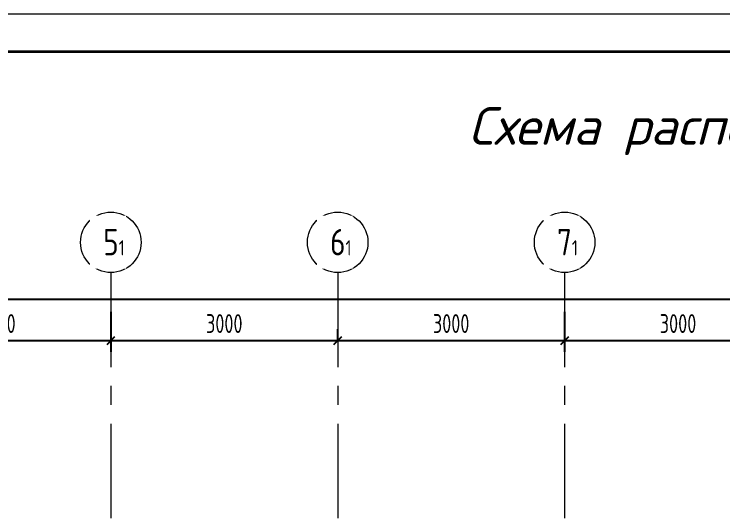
# Model space of a CAD drawing. Header units: millimetres. Extents: x 0 to 8967983, y -224399 to 13801.
# Drawn here: x 54738 to 64121, y 6677 to 13301 of the extents above; entities that cross this region are included whole.
import ezdxf

# ---------------------------------------------------------------- set-up
doc = ezdxf.new("R2010")
doc.units = ezdxf.units.MM
doc.header["$LTSCALE"] = 10
doc.linetypes.add('CENTER', pattern=[2, 1.25, -0.25, 0.25, -0.25])
for name, color, linetype, lineweight in [('013', 7, 'Continuous', 13), ('АР_Оси', 142, 'Continuous', 9), ('АР_Оси размеры', 142, 'Continuous', 9)]:
    doc.layers.add(name, color=color, linetype=linetype, lineweight=lineweight)
doc.layers.get('0').off()
doc.layers.get('0').freeze()
doc.styles.add('10', font='isocpeui.ttf', dxfattribs={"height": 25})
doc.styles.add('GOST', font='isocpeur.TTF')
doc.styles.add('ГОСТ 2.304', font='isocpeur.TTF', dxfattribs={"width": 0.7})
doc.dimstyles.new('СПДС', dxfattribs={"dimscale": 100, "dimtxt": 2.5, "dimasz": 1, "dimexe": 1.5, "dimexo": 0, "dimgap": 1, "dimtad": 1, "dimdec": 0, "dimrnd": 5, "dimtxsty": 'ГОСТ 2.304', "dimblk": 'OBLIQUE', "dimcen": 2.5, "dimdle": 1, "dimadec": 0, "dimazin": 2, "dimtfac": 0.75, "dimtdec": 0, "dimtmove": 1, "dimatfit": 3, "dimfxl": 1, "dimtolj": 1, "dimarcsym": 1})

# ---------------------------------------------------------------- blocks, each defined once
blk = doc.blocks.new('_Oblique')
at = {"color": 0, "linetype": 'ByBlock', "lineweight": -2}
blk.add_line((-0.5, -0.5), (0.5, 0.5), dxfattribs=at)
blk = doc.blocks.new('*D354')
at = {"layer": 'Defpoints', "color": 0, "ltscale": 100, "transparency": 16777216}
for p in [(53015.2, 9570), (56015.2, 9364.3), (56015.2, 8982.3)]:
    blk.add_point(p, dxfattribs=at)
at = {"layer": 'АР_Оси размеры', "color": 0, "lineweight": -2, "ltscale": 100, "transparency": 16777216}
for p, q in [((53015.2, 9570), (53015.2, 8832.3)), ((56015.2, 9364.3), (56015.2, 8832.3)), ((52915.2, 8982.3), (56115.2, 8982.3))]:
    blk.add_line(p, q, dxfattribs=at)
at = {"layer": 'АР_Оси размеры', "color": 0, "lineweight": -2, "ltscale": 100, "transparency": 16777216, "xscale": 100, "yscale": 100, "zscale": 100, "rotation": 180}
blk.add_blockref('_Oblique', (53015.2, 8982.3), dxfattribs=at)
at = {"layer": 'АР_Оси размеры', "color": 0, "lineweight": -2, "ltscale": 100, "transparency": 16777216, "xscale": 100, "yscale": 100, "zscale": 100}
blk.add_blockref('_Oblique', (56015.2, 8982.3), dxfattribs=at)
at = {"layer": 'АР_Оси размеры', "color": 0, "ltscale": 100, "transparency": 16777216, "insert": (54515.2, 9207.3), "char_height": 250, "attachment_point": 5, "style": 'ГОСТ 2.304'}
blk.add_mtext('\\A1;3000', dxfattribs=at)
blk = doc.blocks.new('*D355')
at = {"layer": 'Defpoints', "color": 0, "ltscale": 100, "transparency": 16777216}
for p in [(56015.2, 9364.3), (59015.2, 8982.3), (59015.2, 8982.3)]:
    blk.add_point(p, dxfattribs=at)
at = {"layer": 'АР_Оси размеры', "color": 0, "lineweight": -2, "ltscale": 100, "transparency": 16777216}
for p, q in [((56015.2, 9364.3), (56015.2, 8832.3)), ((59015.2, 8982.3), (59015.2, 9132.3)), ((55915.2, 8982.3), (59115.2, 8982.3))]:
    blk.add_line(p, q, dxfattribs=at)
at = {"layer": 'АР_Оси размеры', "color": 0, "lineweight": -2, "ltscale": 100, "transparency": 16777216, "xscale": 100, "yscale": 100, "zscale": 100, "rotation": 180}
blk.add_blockref('_Oblique', (56015.2, 8982.3), dxfattribs=at)
at = {"layer": 'АР_Оси размеры', "color": 0, "lineweight": -2, "ltscale": 100, "transparency": 16777216, "xscale": 100, "yscale": 100, "zscale": 100}
blk.add_blockref('_Oblique', (59015.2, 8982.3), dxfattribs=at)
at = {"layer": 'АР_Оси размеры', "color": 0, "ltscale": 100, "transparency": 16777216, "insert": (57515.2, 9207.3), "char_height": 250, "attachment_point": 5, "style": 'ГОСТ 2.304'}
blk.add_mtext('\\A1;3000', dxfattribs=at)
blk = doc.blocks.new('*D356')
at = {"layer": 'Defpoints', "color": 0, "ltscale": 100, "transparency": 16777216}
for p in [(62015.2, 9364.3), (59015.2, 8982.3), (62015.2, 8982.3)]:
    blk.add_point(p, dxfattribs=at)
at = {"layer": 'АР_Оси размеры', "color": 0, "lineweight": -2, "ltscale": 100, "transparency": 16777216}
for p, q in [((62015.2, 9364.3), (62015.2, 8832.3)), ((59015.2, 8982.3), (59015.2, 9132.3)), ((58915.2, 8982.3), (62115.2, 8982.3))]:
    blk.add_line(p, q, dxfattribs=at)
at = {"layer": 'АР_Оси размеры', "color": 0, "lineweight": -2, "ltscale": 100, "transparency": 16777216, "xscale": 100, "yscale": 100, "zscale": 100, "rotation": 180}
blk.add_blockref('_Oblique', (59015.2, 8982.3), dxfattribs=at)
at = {"layer": 'АР_Оси размеры', "color": 0, "lineweight": -2, "ltscale": 100, "transparency": 16777216, "xscale": 100, "yscale": 100, "zscale": 100}
blk.add_blockref('_Oblique', (62015.2, 8982.3), dxfattribs=at)
at = {"layer": 'АР_Оси размеры', "color": 0, "ltscale": 100, "transparency": 16777216, "insert": (60515.2, 9207.3), "char_height": 250, "attachment_point": 5, "style": 'ГОСТ 2.304'}
blk.add_mtext('\\A1;3000', dxfattribs=at)
blk = doc.blocks.new('*D357')
at = {"layer": 'Defpoints', "color": 0, "ltscale": 100, "transparency": 16777216}
for p in [(62015.2, 9364.3), (65015.2, 9358.6), (65015.2, 8982.3)]:
    blk.add_point(p, dxfattribs=at)
at = {"layer": 'АР_Оси размеры', "color": 0, "lineweight": -2, "ltscale": 100, "transparency": 16777216}
for p, q in [((62015.2, 9364.3), (62015.2, 8832.3)), ((65015.2, 9358.6), (65015.2, 8832.3)), ((61915.2, 8982.3), (65115.2, 8982.3))]:
    blk.add_line(p, q, dxfattribs=at)
at = {"layer": 'АР_Оси размеры', "color": 0, "lineweight": -2, "ltscale": 100, "transparency": 16777216, "xscale": 100, "yscale": 100, "zscale": 100, "rotation": 180}
blk.add_blockref('_Oblique', (62015.2, 8982.3), dxfattribs=at)
at = {"layer": 'АР_Оси размеры', "color": 0, "lineweight": -2, "ltscale": 100, "transparency": 16777216, "xscale": 100, "yscale": 100, "zscale": 100}
blk.add_blockref('_Oblique', (65015.2, 8982.3), dxfattribs=at)
at = {"layer": 'АР_Оси размеры', "color": 0, "ltscale": 100, "transparency": 16777216, "insert": (63515.2, 9207.3), "char_height": 250, "attachment_point": 5, "style": 'ГОСТ 2.304'}
blk.add_mtext('\\A1;3000', dxfattribs=at)
blk = doc.blocks.new('*D367')
at = {"layer": 'Defpoints', "color": 0, "ltscale": 100, "transparency": 16777216}
for p in [(44015.2, 9531.9), (107525.2, 9531.9), (107525.2, 9531.9)]:
    blk.add_point(p, dxfattribs=at)
at = {"layer": 'АР_Оси размеры', "color": 0, "lineweight": -2, "ltscale": 100, "transparency": 16777216}
for p, q in [((44015.2, 9531.9), (44015.2, 9681.9)), ((107525.2, 9531.9), (107525.2, 9681.9)), ((43915.2, 9531.9), (107625.2, 9531.9))]:
    blk.add_line(p, q, dxfattribs=at)
at = {"layer": 'АР_Оси размеры', "color": 0, "lineweight": -2, "ltscale": 100, "transparency": 16777216, "xscale": 100, "yscale": 100, "zscale": 100, "rotation": 180}
blk.add_blockref('_Oblique', (44015.2, 9531.9), dxfattribs=at)
at = {"layer": 'АР_Оси размеры', "color": 0, "lineweight": -2, "ltscale": 100, "transparency": 16777216, "xscale": 100, "yscale": 100, "zscale": 100}
blk.add_blockref('_Oblique', (107525.2, 9531.9), dxfattribs=at)
at = {"layer": 'АР_Оси размеры', "color": 0, "ltscale": 100, "transparency": 16777216, "insert": (75770.2, 9756.9), "char_height": 250, "attachment_point": 5, "style": 'ГОСТ 2.304'}
blk.add_mtext('\\A1;63510', dxfattribs=at)
blk = doc.blocks.new('*U534')
at = {"color": 44, "lineweight": 20, "ltscale": 10}
blk.add_line((841, 594), (0, 594), dxfattribs=at)
at = {"color": 137, "lineweight": 35, "ltscale": 10}
blk.add_line((836, 589), (20, 589), dxfattribs=at)
at = {"color": 44, "lineweight": 13, "style": 'GOST', "oblique": 10, "width": 0.8}
for tag in ['ФОРМАТВЕРТ', 'ФОРМАТГОРИЗ']:
    blk.add_attdef(tag, (789.982, 1.595), '', height=2, dxfattribs=at)

msp = doc.modelspace()

# ---------------------------------------------------------------- linework, layer by layer
at = {"layer": 'АР_Оси', "linetype": 'CENTER', "ltscale": 100}
for p, q in [((56015.2, 9881.9), (56015.2, -45850.4)), ((59015.2, 9881.9), (59015.2, -45850.4)), ((62015.2, 9881.9), (61985.2, -45850.4))]:
    msp.add_line(p, q, dxfattribs=at)
at = {"layer": 'АР_Оси', "ltscale": 0.5}
for centre in [(56015.2, 10281.9), (59015.2, 10281.9), (62015.2, 10281.9)]:
    msp.add_circle(centre, 400, dxfattribs=at)

# ---------------------------------------------------------------- texts
at = {"layer": '013', "color": 0, "lineweight": 9, "insert": (71600.2, 11755.4), "char_height": 500, "width": 27079.585, "attachment_point": 5, "style": '10'}
msp.add_mtext('\\pxi1.23419;Схема расположения проемов перекрытия второго этажа в/о 1-17/Н-П', dxfattribs=at)

# ---------------------------------------------------------------- dimensions: what is measured, and where the dimension line sits
at = {"layer": 'АР_Оси размеры', "ltscale": 100}
for base, p1, p2, picture, middle in [((56015.2, 8982.3), (53015.2, 9570), (56015.2, 9364.3), '*D354', (54515.2, 9207.3)), ((59015.2, 8982.3), (56015.2, 9364.3), (59015.2, 8982.3), '*D355', (57515.2, 9207.3)), ((62015.2, 8982.3), (59015.2, 8982.3), (62015.2, 9364.3), '*D356', (60515.2, 9207.3)), ((65015.2, 8982.3), (62015.2, 9364.3), (65015.2, 9358.6), '*D357', (63515.2, 9207.3))]:
    dim = msp.add_linear_dim(base=base, p1=p1, p2=p2, dimstyle='СПДС', dxfattribs=at)
    dim.commit()
    dim.dimension.update_dxf_attribs({"geometry": picture, "text_midpoint": middle})

# ---------------------------------------------------------------- next in the draw order: texts
at = {"layer": 'АР_Оси', "char_height": 350, "width": 123.867, "attachment_point": 1, "line_spacing_factor": 1.149209, "style": 'ГОСТ 2.304', "bg_fill": 2}
for s, insert in [('{\\W0.8;5\\H0.57143x;1}', (55915.4, 10459.7)), ('{\\W0.8;6\\H0.57143x;1}', (58915.4, 10459.7)), ('{\\W0.8;7\\H0.57143x;1}', (61915.4, 10459.7))]:
    msp.add_mtext(s, dxfattribs=dict(at, insert=insert))

# ---------------------------------------------------------------- next in the draw order: block references
at = {"layer": '013', "xscale": 100, "yscale": 100, "zscale": 100}
msp.add_blockref('*U534', (33339.7, -46099.2), dxfattribs=at)

# ---------------------------------------------------------------- next in the draw order: dimensions: what is measured, and where the dimension line sits
at = {"layer": 'АР_Оси размеры', "ltscale": 100}
dim = msp.add_linear_dim(base=(107525.2, 9531.9), p1=(44015.2, 9531.9), p2=(107525.2, 9531.9), dimstyle='СПДС', dxfattribs=at)
dim.commit()
dim.dimension.update_dxf_attribs({"geometry": '*D367', "text_midpoint": (75770.2, 9756.9)})

doc.saveas('drawing.dxf')
